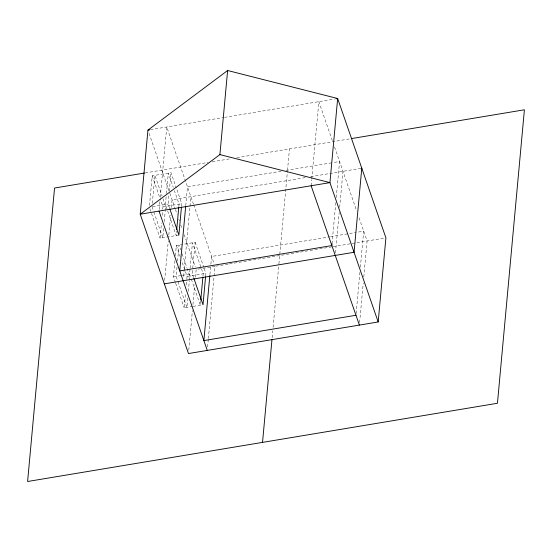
<?xml version="1.0" encoding="UTF-8"?>
<svg xmlns="http://www.w3.org/2000/svg" width="552" height="552" viewBox="0 0 552 552"><rect width="100%" height="100%" fill="white"/><g stroke="black" fill="none" stroke-linecap="round" stroke-linejoin="round"><path stroke-width="0.41" stroke-dasharray="2.76 2.07" d="M149.488 205.475L152.214 175.791L171.016 172.659L176.254 187.777M152.338 203.329L154.912 175.343L162.074 196.022M159.183 209.36L159.97 200.776M160.287 197.347L166.745 126.981L193.4 203.936M178.882 235.069L160.073 238.195L161.474 222.932M162.178 215.294L162.647 210.208M162.723 209.36L162.957 206.814L160.204 198.858M166.138 196.857L165.441 204.488L176.185 235.518L176.571 231.274M166.449 193.462L168.319 173.107L173.28 187.425M163.627 228.418L162.771 237.746L153.684 211.499M164.255 221.635L165.186 211.457M165.262 210.609L165.655 206.365L162.35 196.822M169.512 208.021L168.139 204.04L168.995 194.711M169.305 191.316L171.016 172.659M164.662 280.444L168.284 240.969M168.836 234.966L170.651 215.225M171.355 207.504L172.065 199.783L305.587 177.551M178.827 206.676L179.062 204.13L174.384 190.606M175.384 282.41L173.459 276.842L175.012 259.875M175.405 255.638L176.336 245.461L182.388 244.453M181.525 206.227L181.76 203.681L176.53 188.57M177.013 267.065L176.157 276.393L177.53 280.368M177.558 261.124L179.034 245.012L180.69 249.78M185.734 205.703L187.473 186.824L281.789 171.12M183.547 276.455L184.175 269.59M184.258 268.727L190.875 196.65M192.765 306.443L184.202 307.864L185.603 292.601M186.3 284.963L186.769 279.878M186.845 279.029L187.08 276.483L181.573 260.572M190.033 269.072L189.564 274.158L190.944 278.139M190.109 268.224L192.448 242.776L203.191 273.799L202.957 276.345M187.756 298.087L186.9 307.416L177.806 281.168M188.377 291.304L189.315 281.12M189.391 280.271L189.778 276.034L187.3 268.872M193.642 277.69L192.262 273.709L195.146 242.328L183.23 244.308M188.784 350.113L192.406 310.638M192.958 304.628L194.773 284.894M195.484 277.173L196.188 269.445L214.997 266.319L208.38 338.397M200.693 300.943L200.307 305.187L191.22 278.933M205.654 275.897L205.889 273.35L203.957 267.782M209.939 274.51L210.809 265.07M210.885 264.215L211.595 256.487L329.71 236.822M207.593 346.98L208.304 339.259M272.143 337.693L272.771 330.827M273.088 327.391L278.836 264.753M278.912 263.89L287.426 171.217M287.502 170.361L289.469 148.909M311.128 185.748L311.68 179.745M311.756 178.882L318.849 101.658L332.594 141.346M332.007 243.874L335.788 202.687M336.265 197.54L339.57 161.494L332.773 162.626M335.492 252.844L339.19 212.513M339.666 207.366L342.971 171.32M356.13 313.543L359.911 272.357M360.387 267.202L363.692 231.164L356.896 232.295M359.614 322.513L363.237 283.038M363.789 277.035L367.101 240.989L358.4 215.88M150.392 129.706L223.657 117.507M224.505 117.362L334.388 99.07M145.293 172.914L208.056 162.46M212.292 161.757L230.95 158.652M236.891 157.665L350.534 138.738M286.039 170.409L331.924 162.771M310.686 176.702L361.781 168.194M152.6 206.627L168.139 204.04M162.957 206.814L181.76 203.681M330.558 236.684L356.047 232.44M215.846 266.174L228.59 264.056M229.446 263.911L261.731 258.536M262.579 258.391L294.871 253.016M295.72 252.878L332.263 246.792M333.111 246.647L385.089 237.995M173.459 276.842L182.022 275.413M182.45 275.344L192.262 273.709M187.08 276.483L205.889 273.35M193.193 306.367L203.005 304.732M334.56 147.018L356.716 211.016M193.676 204.751L214.21 264.049M195.146 242.328L203.681 266.989M149.061 133.349L169.54 192.489M169.823 193.297L175.15 208.69M175.432 209.505L177.116 214.362M178.8 219.22L179.359 220.841M180.759 224.892L182.167 228.942M184.126 234.614L195.346 267.016M182.063 253.761L187.024 268.079M152.214 175.791L159.928 198.064M176.336 245.461L180.193 256.597M152.028 206.724L153.408 210.698M149.882 208.766L151.262 212.741M151.538 213.534L160.073 238.195M175.66 283.204L184.202 307.864"/><path stroke-width="0.83" d="M147.943 130.113L140.222 214.21L188.473 353.542L378.182 321.954L385.903 237.857L337.658 98.525L227.624 70.504L147.943 130.113L149.64 129.83M176.73 229.577L178.751 207.524M181.449 207.076L178.882 235.069L169.788 208.815M185.658 206.558L179.752 270.915L331.849 245.592L332.007 243.874M200.776 300.095L202.874 277.194M205.579 276.745L203.005 304.732L193.918 278.484M335.954 98.808L337.658 98.525L329.937 182.622L140.222 214.21L219.903 154.594L227.624 70.504M209.863 275.365L203.874 340.584L355.978 315.261M262.531 442.38L271.984 339.411M361.781 168.194L354.06 252.285L164.344 283.873M144.445 173.052L54.544 188.025L27.6 481.496L497.455 403.264L524.4 109.793L351.382 138.6M219.903 154.594L329.937 182.622L378.182 321.954M311.128 185.748L359.38 325.087M159.024 211.078L207.276 350.41"/></g></svg>
